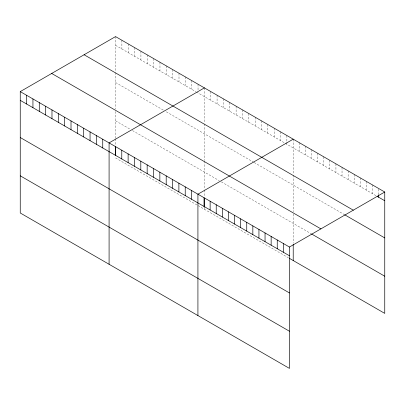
<?xml version="1.0" encoding="UTF-8"?>
<svg xmlns="http://www.w3.org/2000/svg" width="405" height="405" viewBox="0 0 405 405"><rect width="100%" height="100%" fill="white"/><g stroke="black" fill="none" stroke-linecap="round" stroke-linejoin="round"><path stroke-width="0.3" stroke-dasharray="2.02 1.52" d="M115.546 36.592L115.546 71.963M115.546 45.325L195.924 91.732M196.45 92.036L284.761 143.021M285.287 143.324L376.103 195.757M115.546 82.499L163.666 110.276M166.308 111.805L253.56 162.177M254.092 162.486L344.073 214.432M115.546 120.796L130.354 129.342M132.465 130.562L219.191 180.63M221.307 181.855L311.02 233.65M196.982 204.981L115.546 157.965L115.546 156.725M198.04 205.593L288.461 257.798M378.65 189.115L378.65 194.106M372.544 184.969L372.544 193.701M366.444 181.445L366.444 190.183M360.344 177.927L360.344 186.659M354.238 174.403L354.238 183.136M348.138 170.88L348.138 179.612M342.038 167.356L342.038 176.089M335.932 163.833L335.932 172.565M329.832 160.309L329.832 169.042M323.732 156.786L323.732 165.518M317.626 153.262L317.626 161.995M311.526 149.739L311.526 158.477M305.426 146.22L305.426 154.953M299.32 142.697L299.32 151.429M293.22 139.173L293.22 174.545M293.22 175.162L293.22 211.769M293.22 214.088L293.22 243.197M286.877 135.508L286.877 141.745M286.877 142.373L286.877 144.241M280.528 131.843L280.528 140.581M274.185 128.182L274.185 136.915M267.837 124.517L267.837 133.25M261.493 120.852L261.493 129.59M255.15 117.192L255.15 125.925M248.802 113.527L248.802 122.259M242.458 109.861L242.458 118.599M236.11 106.201L236.11 114.934M229.767 102.536L229.767 111.269M223.418 98.871L223.418 107.608M217.075 95.21L217.075 103.943M210.727 91.545L210.727 100.278M204.383 87.88L204.383 123.257M204.383 123.874L204.383 160.481M204.383 161.058L204.383 189.429M204.383 190.051L204.383 196.865M204.383 208.018L204.383 209.253M198.04 84.22L198.04 89.834M191.692 80.555L191.692 89.287M185.348 76.889L185.348 85.627M179 73.229L179 81.962M172.657 69.564L172.657 78.297M166.308 65.904L166.308 74.636M159.965 62.238L159.965 70.971M153.622 58.573L153.622 67.306M147.273 54.913L147.273 63.646M140.93 51.248L140.93 59.98M134.581 47.582L134.581 56.315M128.238 43.922L128.238 52.655M121.89 40.257L121.89 48.99M115.546 72.586L115.546 109.188M115.546 111.512L115.546 138.14M115.546 138.758L115.546 145.577"/><path stroke-width="0.61" d="M20.25 91.611L289.453 247.035L289.453 368.408L20.25 212.984L20.25 91.611L115.546 36.592L384.75 192.016L384.75 313.389L289.519 258.405M204.383 87.88L109.087 142.899L109.087 264.273M293.22 139.173L197.923 194.192L197.923 315.561M289.453 247.035L384.75 192.016M377.121 196.344L384.75 200.748M84.098 54.751L353.302 210.175M344.579 214.726L384.75 237.922M51.698 73.457L320.902 228.881M311.526 233.943L384.75 276.22M20.25 100.344L289.453 255.768M20.25 137.518L289.453 292.942M20.25 175.81L289.453 331.234M378.65 194.729L378.65 197.225M293.22 244.438L293.22 260.547M283.353 243.511L283.353 252.244M277.248 239.988L277.248 248.721M271.147 236.464L271.147 245.197M265.047 232.941L265.047 241.679M258.942 229.422L258.942 238.155M252.841 225.899L252.841 234.632M246.741 222.375L246.741 231.108M240.636 218.852L240.636 227.585M234.535 215.328L234.535 224.061M228.435 211.805L228.435 220.538M222.335 208.281L222.335 217.014M216.23 204.758L216.23 213.491M210.129 201.234L210.129 209.972M204.383 198.106L204.383 207.395M204.029 197.716L204.029 206.449M191.58 190.527L191.58 199.26M185.232 186.862L185.232 195.595M178.888 183.202L178.888 191.935M172.54 179.536L172.54 188.269M166.197 175.871L166.197 184.604M159.853 172.211L159.853 180.944M153.505 168.546L153.505 177.279M147.162 164.881L147.162 173.613M140.813 161.22L140.813 169.953M134.47 157.555L134.47 166.288M128.122 153.89L128.122 162.623M121.778 150.23L121.778 158.963M115.546 146.195L115.546 155.49M115.435 146.564L115.435 155.297M102.743 139.239L102.743 147.972M96.395 135.574L96.395 144.307M90.052 131.909L90.052 140.641M83.703 128.248L83.703 136.981M77.36 124.583L77.36 133.316M71.012 120.918L71.012 129.651M64.668 117.258L64.668 125.99M58.325 113.592L58.325 122.325M51.977 109.927L51.977 118.66M45.633 106.267L45.633 115M39.285 102.602L39.285 111.334M32.942 98.936L32.942 107.669M26.593 95.276L26.593 104.009"/></g></svg>
